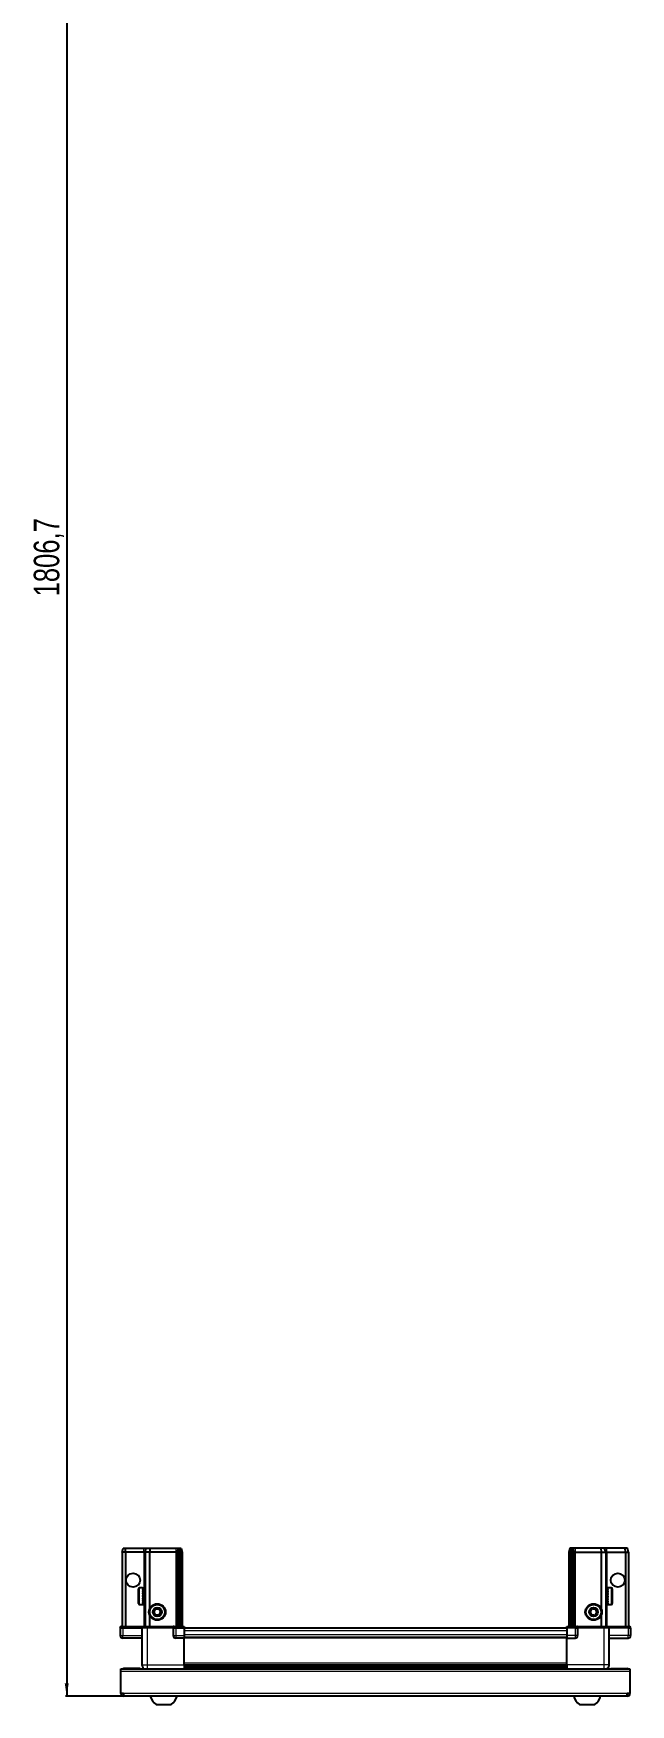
# Model space of a CAD drawing. Header units: millimetres. Extents: x 1021 to 4050, y -1087 to 1535.
# Drawn here: x 1077 to 1545, y -1087 to 224 of the extents above; entities that cross this region are included whole.
import ezdxf

# ---------------------------------------------------------------- set-up
doc = ezdxf.new("R2010")
doc.units = ezdxf.units.MM
doc.layers.add('FORMAT', color=7, linetype='Continuous')
doc.styles.add('SLDTEXTSTYLE0', font='TXT', dxfattribs={"width": 0.75})
doc.dimstyles.new('SLDDIMSTYLE0', dxfattribs={"dimtxt": 20, "dimasz": 10, "dimexe": 0, "dimexo": 0.0625, "dimgap": 5, "dimtad": 2, "dimdec": 1, "dimrnd": 1e-09, "dimzin": 12, "dimdsep": 46, "dimtxsty": 'SLDTEXTSTYLE0', "dimsah": 1, "dimcen": 0.09, "dimadec": 0, "dimazin": 3, "dimtfac": 1, "dimtofl": 0, "dimtmove": 0, "dimatfit": 3, "dimfxl": 0, "dimfrac": 2, "dimtolj": 1, "dimtzin": 12, "dimarcsym": 0})

# ---------------------------------------------------------------- blocks, each defined once
blk = doc.blocks.new('_D_8')
at = {"layer": 'FORMAT'}
for p, q in [((1146.7, 726.3), (1101.6, 726.3)), ((1102.6, 726.3), (1102.6, -1080.4)), ((1147.2, -1080.4), (1101.6, -1080.4))]:
    blk.add_line(p, q, dxfattribs=at)
for points in [[(1102.6, 726.3), (1101.1, 716.3), (1104.2, 716.3)], [(1102.6, -1080.4), (1104.2, -1070.4), (1101.1, -1070.4)]]:
    blk.add_solid(points, dxfattribs=at)
at = {"layer": 'FORMAT', "insert": (1076.8, -217.7), "char_height": 20, "attachment_point": 1, "rotation": 90, "style": 'SLDTEXTSTYLE0'}
blk.add_mtext('1806,7', dxfattribs=at)

msp = doc.modelspace()

# ---------------------------------------------------------------- linework, layer by layer
at = {"color": 7, "linetype": 'Continuous', "lineweight": 25}
for p, q in [((1146.13, -967.43), (1146.93, -964.43)), ((1146.13, -967.43), (1146.13, -1025.73)), ((1148.63, -967.43), (1146.13, -967.43)), ((1146.93, -964.43), (1148.78, -964.43)), ((1148.63, -967.43), (1148.78, -964.43)), ((1163.13, -967.43), (1148.63, -967.43)), ((1148.63, -967.43), (1148.63, -1025.73)), ((1148.78, -964.43), (1163.13, -964.43)), ((1163.13, -964.43), (1164.93, -964.43)), ((1164.13, -967.43), (1163.13, -967.43)), ((1164.13, -967.43), (1164.93, -964.43)), ((1167.63, -967.43), (1164.13, -967.43)), ((1164.13, -967.43), (1164.13, -1025.73)), ((1164.93, -964.43), (1167.96, -964.43)), ((1167.96, -964.43), (1167.63, -967.43)), ((1167.63, -967.43), (1167.63, -1011.93)), ((1188.13, -967.43), (1167.63, -967.43)), ((1167.96, -964.43), (1188.13, -964.43)), ((1188.13, -964.43), (1189.93, -964.43)), ((1189.13, -967.43), (1188.13, -967.43)), ((1189.93, -964.43), (1189.13, -967.43)), ((1190.13, -967.43), (1189.13, -967.43)), ((1189.13, -967.43), (1189.13, -1025.73)), ((1189.93, -964.43), (1190.67, -964.43)), ((1190.67, -964.43), (1190.13, -967.43)), ((1191.63, -967.43), (1190.13, -967.43)), ((1190.13, -967.43), (1190.13, -1025.73)), ((1190.67, -964.43), (1191.17, -964.43)), ((1191.17, -964.43), (1191.63, -967.43)), ((1191.17, -964.43), (1192.33, -964.43)), ((1193.13, -967.43), (1191.63, -967.43)), ((1191.63, -967.43), (1191.63, -1025.73)), ((1192.33, -964.43), (1193.13, -967.43)), ((1193.13, -967.43), (1193.13, -1025.73)), ((1496.93, -964.43), (1496.13, -967.43)), ((1496.13, -967.43), (1497.63, -967.43)), ((1496.13, -967.43), (1496.13, -1025.73)), ((1498.08, -964.43), (1496.93, -964.43)), ((1498.08, -964.43), (1497.63, -967.43)), ((1497.63, -967.43), (1499.13, -967.43)), ((1497.63, -967.43), (1497.63, -1025.73)), ((1498.58, -964.43), (1498.08, -964.43)), ((1498.58, -964.43), (1499.13, -967.43)), ((1499.33, -964.43), (1498.58, -964.43)), ((1499.13, -967.43), (1500.13, -967.43)), ((1499.13, -967.43), (1499.13, -1025.73)), ((1499.33, -964.43), (1500.13, -967.43)), ((1501.13, -964.43), (1499.33, -964.43)), ((1500.13, -967.43), (1500.13, -1025.73)), ((1500.13, -967.43), (1501.13, -967.43)), ((1521.3, -964.43), (1501.13, -964.43)), ((1501.13, -967.43), (1521.63, -967.43)), ((1521.3, -964.43), (1521.63, -967.43)), ((1524.33, -964.43), (1521.3, -964.43)), ((1521.63, -967.43), (1521.63, -1011.93)), ((1521.63, -967.43), (1525.13, -967.43)), ((1525.13, -967.43), (1524.33, -964.43)), ((1526.13, -964.43), (1524.33, -964.43)), ((1525.13, -967.43), (1525.13, -1025.73)), ((1525.13, -967.43), (1526.13, -967.43)), ((1540.47, -964.43), (1526.13, -964.43)), ((1526.13, -967.43), (1540.63, -967.43)), ((1540.63, -967.43), (1540.47, -964.43)), ((1542.33, -964.43), (1540.47, -964.43)), ((1540.63, -967.43), (1540.63, -1025.73)), ((1540.63, -967.43), (1543.13, -967.43)), ((1543.13, -967.43), (1542.33, -964.43)), ((1543.13, -967.43), (1543.13, -1025.73)), ((1158.93, -1007.63), (1158.93, -996.23)), ((1162.13, -995.43), (1159.73, -995.43)), ((1162.13, -995.43), (1162.13, -995.43)), ((1162.13, -995.43), (1162.63, -995.43)), ((1162.13, -995.62), (1162.63, -995.62)), ((1162.13, -995.62), (1162.13, -995.84)), ((1162.13, -995.84), (1162.63, -995.84)), ((1162.63, -995.62), (1162.63, -995.43)), ((1162.63, -995.84), (1162.63, -995.62)), ((1162.63, -996.41), (1162.63, -995.84)), ((1529.53, -995.43), (1526.63, -995.43)), ((1527.13, -995.43), (1526.63, -995.43)), ((1526.63, -995.43), (1526.63, -995.47)), ((1526.63, -995.47), (1526.63, -995.76)), ((1527.13, -995.47), (1526.63, -995.47)), ((1527.13, -995.76), (1526.63, -995.76)), ((1526.63, -995.76), (1526.63, -996.03)), ((1527.13, -996.03), (1526.63, -996.03)), ((1526.63, -996.03), (1526.63, -996.7)), ((1527.13, -995.47), (1527.13, -995.43)), ((1527.13, -996.03), (1527.13, -995.76)), ((1530.33, -996.23), (1530.33, -1007.63)), ((1159.73, -1008.43), (1162.13, -1008.43)), ((1162.13, -996.41), (1162.63, -996.41)), ((1162.13, -996.41), (1162.13, -996.84)), ((1162.13, -996.84), (1162.63, -996.84)), ((1162.13, -997.75), (1162.63, -997.75)), ((1162.13, -997.75), (1162.13, -998.34)), ((1162.13, -998.34), (1162.63, -998.34)), ((1162.13, -999.49), (1162.63, -999.49)), ((1162.13, -999.49), (1162.13, -1000.19)), ((1162.13, -1000.19), (1162.63, -1000.19)), ((1162.13, -1001.47), (1162.63, -1001.47)), ((1162.13, -1001.47), (1162.13, -1002.21)), ((1162.13, -1001.62), (1162.63, -1001.62)), ((1162.13, -1002.12), (1162.63, -1002.12)), ((1162.13, -1002.21), (1162.63, -1002.21)), ((1162.13, -1003.5), (1162.63, -1003.5)), ((1162.13, -1003.5), (1162.13, -1004.21)), ((1162.13, -1004.21), (1162.63, -1004.21)), ((1162.13, -1005.37), (1162.63, -1005.37)), ((1162.13, -1005.37), (1162.13, -1005.97)), ((1162.13, -1005.97), (1162.63, -1005.97)), ((1162.13, -1006.91), (1162.63, -1006.91)), ((1162.13, -1006.91), (1162.13, -1007.35)), ((1162.13, -1007.35), (1162.63, -1007.35)), ((1162.13, -1007.95), (1162.63, -1007.95)), ((1162.13, -1007.95), (1162.13, -1008.19)), ((1162.13, -1008.19), (1162.63, -1008.19)), ((1162.13, -1008.41), (1162.63, -1008.41)), ((1162.13, -1008.41), (1162.13, -1008.43)), ((1162.13, -1008.42), (1162.63, -1008.42)), ((1162.63, -996.84), (1162.63, -996.41)), ((1162.63, -997.75), (1162.63, -996.84)), ((1162.73, -997.53), (1162.63, -997.53)), ((1162.63, -998.34), (1162.63, -997.75)), ((1162.63, -999.49), (1162.63, -998.34)), ((1162.63, -1000.19), (1162.63, -999.49)), ((1162.63, -1001.47), (1162.63, -1000.19)), ((1162.63, -1001.62), (1162.63, -1001.47)), ((1162.63, -1002.21), (1162.63, -1002.12)), ((1162.63, -1003.5), (1162.63, -1002.21)), ((1162.63, -1004.21), (1162.63, -1003.5)), ((1162.63, -1005.37), (1162.63, -1004.21)), ((1162.63, -1005.97), (1162.63, -1005.37)), ((1162.63, -1006.91), (1162.63, -1005.97)), ((1162.63, -1006.33), (1162.73, -1006.33)), ((1162.63, -1007.35), (1162.63, -1006.91)), ((1162.63, -1007.95), (1162.63, -1007.35)), ((1162.63, -1008.19), (1162.63, -1007.95)), ((1162.63, -1008.41), (1162.63, -1008.19)), ((1162.63, -1008.42), (1162.63, -1008.41)), ((1162.73, -1006.33), (1162.73, -997.53)), ((1163.61, -998.62), (1163.13, -997.93)), ((1163.13, -1005.93), (1163.13, -997.93)), ((1163.13, -1005.93), (1163.61, -1005.24)), ((1164.1, -997.93), (1163.61, -998.62)), ((1163.61, -1005.24), (1163.61, -998.62)), ((1163.61, -1005.24), (1164.1, -1005.93)), ((1164.13, -997.93), (1164.1, -997.93)), ((1164.1, -1005.93), (1164.1, -997.93)), ((1164.1, -1005.93), (1164.13, -1005.93)), ((1525.16, -997.93), (1525.13, -997.93)), ((1525.13, -1005.93), (1525.16, -1005.93)), ((1525.65, -998.62), (1525.16, -997.93)), ((1525.16, -997.93), (1525.16, -1005.93)), ((1525.16, -1005.93), (1525.65, -1005.24)), ((1526.13, -997.93), (1525.65, -998.62)), ((1525.65, -998.62), (1525.65, -1005.24)), ((1525.65, -1005.24), (1526.13, -1005.93)), ((1526.13, -997.93), (1526.13, -1005.93)), ((1526.63, -997.53), (1526.53, -997.53)), ((1526.53, -997.53), (1526.53, -1006.33)), ((1526.53, -1006.33), (1526.63, -1006.33)), ((1527.13, -996.7), (1526.63, -996.7)), ((1526.63, -996.7), (1526.63, -997.17)), ((1526.63, -997.17), (1526.63, -998.15)), ((1527.13, -997.17), (1526.63, -997.17)), ((1527.13, -998.15), (1526.63, -998.15)), ((1526.63, -998.15), (1526.63, -998.77)), ((1526.63, -998.77), (1526.63, -999.97)), ((1527.13, -998.77), (1526.63, -998.77)), ((1527.13, -999.97), (1526.63, -999.97)), ((1526.63, -999.97), (1526.63, -1000.6)), ((1527.13, -1000.6), (1526.63, -1000.6)), ((1526.63, -1000.68), (1526.63, -1001.98)), ((1527.13, -1000.68), (1526.63, -1000.68)), ((1527.13, -1001.98), (1526.63, -1001.98)), ((1527.13, -1002.46), (1526.63, -1002.46)), ((1526.63, -1002.46), (1526.63, -1002.71)), ((1526.63, -1002.71), (1526.63, -1003.98)), ((1527.13, -1002.71), (1526.63, -1002.71)), ((1527.13, -1003.98), (1526.63, -1003.98)), ((1526.63, -1003.98), (1526.63, -1004.67)), ((1526.63, -1004.67), (1526.63, -1005.79)), ((1527.13, -1004.67), (1526.63, -1004.67)), ((1527.13, -1005.79), (1526.63, -1005.79)), ((1526.63, -1005.79), (1526.63, -1006.36)), ((1526.63, -1006.36), (1526.63, -1007.21)), ((1527.13, -1006.36), (1526.63, -1006.36)), ((1527.13, -1007.21), (1526.63, -1007.21)), ((1526.63, -1007.21), (1526.63, -1007.61)), ((1526.63, -1007.61), (1526.63, -1008.12)), ((1527.13, -1007.61), (1526.63, -1007.61)), ((1527.13, -1008.12), (1526.63, -1008.12)), ((1526.63, -1008.12), (1526.63, -1008.31)), ((1526.63, -1008.31), (1526.63, -1008.43)), ((1527.13, -1008.31), (1526.63, -1008.31)), ((1526.63, -1008.43), (1529.53, -1008.43)), ((1527.13, -997.17), (1527.13, -996.7)), ((1527.13, -998.77), (1527.13, -998.15)), ((1527.13, -1000.68), (1527.13, -999.97)), ((1527.13, -1002.71), (1527.13, -1001.98)), ((1527.13, -1004.67), (1527.13, -1003.98)), ((1527.13, -1006.36), (1527.13, -1005.79)), ((1527.13, -1007.61), (1527.13, -1007.21)), ((1527.13, -1008.31), (1527.13, -1008.12)), ((1167.63, -1016.93), (1167.63, -1025.73)), ((1521.63, -1016.93), (1521.63, -1025.73)), ((1145.13, -1025.73), (1144.63, -1026.59)), ((1144.63, -1026.93), (1144.63, -1026.59)), ((1144.63, -1026.93), (1146.63, -1026.93)), ((1144.63, -1026.93), (1144.63, -1032.93)), ((1146.63, -1025.73), (1145.13, -1025.73)), ((1146.63, -1025.73), (1161.43, -1025.73)), ((1161.43, -1026.93), (1146.63, -1026.93)), ((1146.63, -1026.93), (1161.43, -1026.93)), ((1161.63, -1034.93), (1146.63, -1034.93)), ((1161.43, -1025.73), (1161.63, -1025.73)), ((1161.63, -1026.93), (1161.43, -1026.93)), ((1161.63, -1026.93), (1161.63, -1025.73)), ((1161.63, -1025.73), (1165.63, -1025.73)), ((1165.63, -1026.93), (1161.63, -1026.93)), ((1161.63, -1026.93), (1161.63, -1055.93)), ((1165.63, -1025.73), (1185.93, -1025.73)), ((1185.93, -1026.93), (1165.63, -1026.93)), ((1185.93, -1025.73), (1186.13, -1025.73)), ((1186.13, -1026.93), (1185.93, -1026.93)), ((1186.13, -1026.93), (1186.13, -1025.73)), ((1186.81, -1025.73), (1186.13, -1025.73)), ((1186.13, -1026.93), (1188.13, -1026.93)), ((1186.13, -1026.93), (1186.13, -1032.93)), ((1186.81, -1025.73), (1194.63, -1025.73)), ((1194.63, -1026.59), (1188.13, -1026.59)), ((1194.63, -1026.93), (1188.13, -1026.93)), ((1188.13, -1026.93), (1194.63, -1026.93)), ((1194.63, -1034.93), (1188.13, -1034.93)), ((1194.63, -1025.73), (1194.63, -1026.59)), ((1194.63, -1026.59), (1194.63, -1026.59)), ((1194.63, -1026.93), (1194.63, -1026.59)), ((1194.63, -1026.93), (1194.63, -1026.93)), ((1194.63, -1026.93), (1194.63, -1032.93)), ((1494.63, -1027.08), (1194.63, -1027.08)), ((1194.63, -1032.93), (1194.63, -1034.93)), ((1494.63, -1034.28), (1194.63, -1034.28)), ((1194.63, -1055.93), (1194.63, -1034.93)), ((1494.63, -1026.59), (1494.63, -1025.73)), ((1494.63, -1025.73), (1502.45, -1025.73)), ((1501.13, -1026.59), (1494.63, -1026.59)), ((1494.63, -1026.93), (1494.63, -1026.59)), ((1501.13, -1026.93), (1494.63, -1026.93)), ((1494.63, -1026.93), (1494.63, -1032.93)), ((1494.63, -1032.93), (1494.63, -1034.93)), ((1494.63, -1034.93), (1501.13, -1034.93)), ((1494.63, -1055.93), (1494.63, -1034.93)), ((1501.13, -1026.93), (1503.13, -1026.93)), ((1503.13, -1026.93), (1501.13, -1026.93)), ((1503.13, -1025.73), (1502.45, -1025.73)), ((1503.13, -1026.93), (1503.13, -1025.73)), ((1503.13, -1025.73), (1503.33, -1025.73)), ((1503.33, -1026.93), (1503.13, -1026.93)), ((1503.13, -1026.93), (1503.13, -1032.93)), ((1503.33, -1025.73), (1523.63, -1025.73)), ((1523.63, -1026.93), (1503.33, -1026.93)), ((1523.63, -1025.73), (1527.63, -1025.73)), ((1527.63, -1026.93), (1523.63, -1026.93)), ((1527.63, -1026.93), (1527.63, -1025.73)), ((1527.63, -1025.73), (1527.83, -1025.73)), ((1527.83, -1026.93), (1527.63, -1026.93)), ((1527.63, -1026.93), (1527.63, -1055.93)), ((1527.63, -1034.93), (1542.63, -1034.93)), ((1527.83, -1025.73), (1542.63, -1025.73)), ((1542.63, -1026.93), (1527.83, -1026.93)), ((1544.13, -1025.73), (1542.63, -1025.73)), ((1542.63, -1026.93), (1544.63, -1026.93)), ((1544.63, -1026.59), (1544.13, -1025.73)), ((1544.63, -1026.59), (1544.13, -1025.73)), ((1544.63, -1026.93), (1544.63, -1026.59)), ((1544.63, -1026.93), (1544.63, -1026.59)), ((1544.63, -1026.93), (1544.63, -1026.93)), ((1544.63, -1026.93), (1544.63, -1032.93)), ((1145.13, -1058.93), (1544.13, -1058.93)), ((1145.13, -1061.03), (1145.13, -1058.93)), ((1145.13, -1078.33), (1145.13, -1061.03)), ((1160.13, -1058.83), (1147.23, -1058.83)), ((1160.13, -1058.83), (1160.13, -1058.93)), ((1194.63, -1056.95), (1494.63, -1056.95)), ((1194.63, -1056.99), (1494.63, -1056.99)), ((1218.51, -1058.78), (1194.63, -1058.78)), ((1213.13, -1058.93), (1213.13, -1058.78)), ((1213.17, -1058.93), (1213.17, -1058.78)), ((1213.44, -1058.93), (1213.44, -1058.78)), ((1213.7, -1058.93), (1213.7, -1058.78)), ((1214.35, -1058.93), (1214.35, -1058.78)), ((1214.82, -1058.93), (1214.82, -1058.78)), ((1215.78, -1058.93), (1215.78, -1058.78)), ((1216.4, -1058.93), (1216.4, -1058.78)), ((1217.59, -1058.93), (1217.59, -1058.78)), ((1218.25, -1058.93), (1218.25, -1058.78)), ((1218.3, -1058.93), (1218.3, -1058.78)), ((1219.6, -1058.78), (1218.51, -1058.78)), ((1219.6, -1058.93), (1219.6, -1058.78)), ((1219.6, -1058.78), (1219.6, -1058.78)), ((1220.33, -1058.78), (1219.6, -1058.78)), ((1219.61, -1058.93), (1219.61, -1058.78)), ((1220.11, -1058.93), (1220.11, -1058.78)), ((1220.33, -1058.93), (1220.33, -1058.78)), ((1220.75, -1058.78), (1220.33, -1058.78)), ((1220.33, -1058.78), (1220.33, -1058.78)), ((1468.51, -1058.78), (1220.75, -1058.78)), ((1221.61, -1058.93), (1221.61, -1058.78)), ((1222.3, -1058.93), (1222.3, -1058.78)), ((1223.42, -1058.93), (1223.42, -1058.78)), ((1224, -1058.93), (1224, -1058.78)), ((1224.87, -1058.93), (1224.87, -1058.78)), ((1225.27, -1058.93), (1225.27, -1058.78)), ((1225.8, -1058.93), (1225.8, -1058.78)), ((1225.99, -1058.93), (1225.99, -1058.78)), ((1226.13, -1058.93), (1226.13, -1058.78)), ((1463.13, -1058.93), (1463.13, -1058.78)), ((1463.3, -1058.93), (1463.3, -1058.78)), ((1463.51, -1058.93), (1463.51, -1058.78)), ((1464.07, -1058.93), (1464.07, -1058.78)), ((1464.49, -1058.93), (1464.49, -1058.78)), ((1465.39, -1058.93), (1465.39, -1058.78)), ((1465.97, -1058.93), (1465.97, -1058.78)), ((1467.12, -1058.93), (1467.12, -1058.78)), ((1467.81, -1058.93), (1467.81, -1058.78)), ((1469.09, -1058.78), (1468.51, -1058.78)), ((1469.09, -1058.93), (1469.09, -1058.78)), ((1469.1, -1058.78), (1469.09, -1058.78)), ((1469.83, -1058.78), (1469.1, -1058.78)), ((1469.27, -1058.93), (1469.27, -1058.78)), ((1469.77, -1058.93), (1469.77, -1058.78)), ((1469.83, -1058.93), (1469.83, -1058.78)), ((1470.75, -1058.78), (1469.83, -1058.78)), ((1469.83, -1058.78), (1469.83, -1058.78)), ((1494.63, -1058.78), (1470.75, -1058.78)), ((1471.12, -1058.93), (1471.12, -1058.78)), ((1471.83, -1058.93), (1471.83, -1058.78)), ((1473, -1058.93), (1473, -1058.78)), ((1473.61, -1058.93), (1473.61, -1058.78)), ((1474.55, -1058.93), (1474.55, -1058.78)), ((1475, -1058.93), (1475, -1058.78)), ((1475.62, -1058.93), (1475.62, -1058.78)), ((1475.87, -1058.93), (1475.87, -1058.78)), ((1476.11, -1058.93), (1476.11, -1058.78)), ((1476.13, -1058.93), (1476.13, -1058.78)), ((1529.13, -1058.83), (1529.13, -1058.93)), ((1529.13, -1058.83), (1542.03, -1058.83)), ((1544.13, -1058.93), (1544.13, -1061.03)), ((1544.13, -1061.03), (1544.13, -1078.33)), ((1147.23, -1078.33), (1145.13, -1078.33)), ((1147.23, -1078.33), (1147.23, -1080.43)), ((1542.03, -1080.43), (1147.23, -1080.43)), ((1172.63, -1087.03), (1184.63, -1087.03)), ((1504.63, -1087.03), (1516.63, -1087.03)), ((1544.13, -1078.33), (1542.03, -1078.33)), ((1542.03, -1080.43), (1542.03, -1078.33))]:
    msp.add_line(p, q, dxfattribs=at)
at = {"color": 8, "linetype": 'Continuous', "lineweight": 18}
for p, q in [((1163.13, -967.43), (1163.13, -964.43)), ((1163.13, -967.43), (1163.13, -997.93)), ((1188.13, -964.43), (1188.13, -967.43)), ((1188.13, -967.43), (1188.13, -1025.73)), ((1501.13, -964.43), (1501.13, -967.43)), ((1501.13, -967.43), (1501.13, -1025.73)), ((1526.13, -967.43), (1526.13, -964.43)), ((1526.13, -967.43), (1526.13, -997.93)), ((1159.73, -1008.43), (1159.73, -995.43)), ((1529.53, -995.43), (1529.53, -1008.43)), ((1163.13, -1005.93), (1163.13, -1025.73)), ((1526.13, -1005.93), (1526.13, -1025.73)), ((1144.63, -1032.93), (1146.63, -1032.93)), ((1146.63, -1026.93), (1146.63, -1025.73)), ((1146.63, -1026.93), (1146.63, -1032.93)), ((1146.63, -1032.93), (1161.63, -1032.93)), ((1146.63, -1034.93), (1146.63, -1032.93)), ((1161.43, -1026.93), (1161.43, -1025.73)), ((1165.63, -1026.93), (1165.63, -1025.73)), ((1165.63, -1026.93), (1165.63, -1055.93)), ((1185.93, -1026.93), (1185.93, -1025.73)), ((1186.13, -1032.93), (1188.13, -1032.93)), ((1188.13, -1026.93), (1188.13, -1026.59)), ((1188.13, -1026.93), (1188.13, -1032.93)), ((1188.13, -1032.93), (1194.63, -1032.93)), ((1188.13, -1032.93), (1188.13, -1034.93)), ((1194.63, -1026.93), (1194.63, -1026.59)), ((1494.63, -1029.08), (1194.63, -1029.08)), ((1494.63, -1032.28), (1194.63, -1032.28)), ((1494.63, -1034.93), (1194.63, -1034.93)), ((1501.13, -1032.93), (1494.63, -1032.93)), ((1501.13, -1026.93), (1501.13, -1026.59)), ((1501.13, -1026.93), (1501.13, -1032.93)), ((1501.13, -1032.93), (1501.13, -1034.93)), ((1503.13, -1032.93), (1501.13, -1032.93)), ((1503.33, -1025.73), (1503.33, -1026.93)), ((1523.63, -1026.93), (1523.63, -1025.73)), ((1523.63, -1026.93), (1523.63, -1055.93)), ((1542.63, -1032.93), (1527.63, -1032.93)), ((1527.83, -1025.73), (1527.83, -1026.93)), ((1542.63, -1026.93), (1542.63, -1025.73)), ((1542.63, -1026.93), (1542.63, -1032.93)), ((1542.63, -1034.93), (1542.63, -1032.93)), ((1544.63, -1032.93), (1542.63, -1032.93)), ((1544.13, -1061.03), (1145.13, -1061.03)), ((1147.23, -1058.93), (1147.23, -1058.83)), ((1165.63, -1055.93), (1194.63, -1055.93)), ((1194.63, -1054.33), (1494.63, -1054.33)), ((1494.63, -1055.74), (1194.63, -1055.74)), ((1194.63, -1058.19), (1494.63, -1058.19)), ((1523.63, -1055.93), (1494.63, -1055.93)), ((1542.03, -1058.93), (1542.03, -1058.83)), ((1542.03, -1078.33), (1147.23, -1078.33))]:
    msp.add_line(p, q, dxfattribs=at)
at = {"color": 7, "linetype": 'Continuous', "lineweight": 25, "flags": 128}
for points in [[(1147.23, -1058.83), (1146.82, -1058.87), (1146.59, -1058.93)], [(1542.67, -1058.93), (1542.44, -1058.87), (1542.03, -1058.83)]]:
    msp.add_lwpolyline(points, dxfattribs=at)
at = {"color": 7, "linetype": 'Continuous', "lineweight": 25}
for centre, radius in [((1154.63, -989.43), 5.5), ((1534.63, -989.43), 5.5), ((1173.63, -1014.43), 6.5), ((1515.63, -1014.43), 6.5), ((1173.63, -1014.43), 3.46), ((1515.63, -1014.43), 3.46)]:
    msp.add_circle(centre, radius, dxfattribs=at)
at = {"color": 8, "linetype": 'Continuous', "lineweight": 18}
for centre in [(1173.63, -1014.43), (1515.63, -1014.43)]:
    msp.add_circle(centre, 5.7, dxfattribs=at)
at = {"color": 7, "linetype": 'Continuous', "lineweight": 25}
for centre, radius, start, end in [((1159.73, -996.23), 0.8, 90, 180), ((1529.53, -996.23), 0.8, 360, 90), ((1159.73, -1007.63), 0.8, 180, 270), ((1163.13, -997.53), 0.4, 180, 270), ((1163.13, -1006.33), 0.4, 90, 180), ((1526.13, -997.53), 0.4, 270, 0), ((1526.13, -1006.33), 0.4, 360, 90), ((1529.53, -1007.63), 0.8, 270, 0), ((1173.63, -1014.43), 2.5, 147.37605, 207.37605), ((1173.63, -1014.43), 2.5, 207.37605, 267.37605), ((1173.63, -1014.43), 2.5, 87.37605, 147.37605), ((1173.63, -1014.43), 2.5, 267.37605, 327.37605), ((1173.63, -1014.43), 2.5, 27.37605, 87.37605), ((1173.63, -1014.43), 2.5, 327.37605, 27.37605), ((1515.63, -1014.43), 2.5, 134.67671, 194.67671), ((1515.63, -1014.43), 2.5, 194.67671, 254.67671), ((1515.63, -1014.43), 2.5, 74.67671, 134.67671), ((1515.63, -1014.43), 2.5, 254.67671, 314.67671), ((1515.63, -1014.43), 2.5, 14.67671, 74.67671), ((1515.63, -1014.43), 2.5, 314.67671, 14.67671), ((1146.63, -1032.93), 2, 180, 270), ((1188.13, -1032.93), 2, 180, 270), ((1501.13, -1032.93), 2, 270, 0), ((1542.63, -1032.93), 2, 270, 0), ((1147.23, -1078.33), 2.1, 180, 270), ((1147.23, -1078.33), 0.6, 180, 270), ((1179.65, -1077.4), 11.91, 194.70035, 233.8734), ((1177.6, -1077.4), 11.91, 306.1266, 345.29965), ((1511.65, -1077.4), 11.91, 194.70035, 233.8734), ((1509.6, -1077.4), 11.91, 306.1266, 345.29965), ((1542.03, -1078.33), 2.1, 270, 0), ((1542.03, -1078.33), 0.6, 270, 0)]:
    msp.add_arc(centre, radius, start, end, dxfattribs=at)
for centre, start_param, end_param in [((1188.13, -1023.13), 2.4188584, 3.1415927), ((1501.13, -1023.13), 3.1415927, 3.8643269)]:
    msp.add_ellipse(centre, major_axis=(0, 3.46), ratio=0.5773503, start_param=start_param, end_param=end_param, dxfattribs=at)
for points, knots in [([(1170.75, -1014.3), (1171.02, -1013.86), (1171.54, -1013.05), (1172.06, -1012.24), (1172.3, -1011.86)], [0, 0, 0, 0, 0.5346859, 1, 1, 1, 1]), ([(1172.07, -1016.86), (1172.02, -1016.75), (1171.74, -1016.22), (1171.28, -1015.33), (1170.9, -1014.6), (1170.75, -1014.3)], [0, 0, 0, 0, 0.1331247, 0.6370994, 1, 1, 1, 1]), ([(1174.96, -1016.99), (1174.44, -1016.97), (1173.48, -1016.92), (1172.52, -1016.88), (1172.07, -1016.86)], [0, 0, 0, 0, 0.53468586, 1, 1, 1, 1]), ([(1172.3, -1011.86), (1172.82, -1011.89), (1173.78, -1011.93), (1174.74, -1011.98), (1175.19, -1012)], [0, 0, 0, 0, 0.53468586, 1, 1, 1, 1]), ([(1176.51, -1014.56), (1176.23, -1014.99), (1175.71, -1015.81), (1175.2, -1016.61), (1174.96, -1016.99)], [0, 0, 0, 0, 0.5346859, 1, 1, 1, 1]), ([(1175.19, -1012), (1175.34, -1012.3), (1175.72, -1013.03), (1176.18, -1013.92), (1176.46, -1014.45), (1176.51, -1014.56)], [0, 0, 0, 0, 0.3629006, 0.8668753, 1, 1, 1, 1]), ([(1512.85, -1013.66), (1513.21, -1013.3), (1513.9, -1012.62), (1514.58, -1011.95), (1514.9, -1011.63)], [0, 0, 0, 0, 0.5346859, 1, 1, 1, 1]), ([(1513.58, -1016.46), (1513.49, -1016.12), (1513.28, -1015.33), (1513.03, -1014.36), (1512.88, -1013.79), (1512.85, -1013.66)], [0, 0, 0, 0, 0.36290056, 0.86687533, 1, 1, 1, 1]), ([(1516.36, -1017.22), (1515.86, -1017.08), (1514.93, -1016.83), (1514.01, -1016.57), (1513.58, -1016.46)], [0, 0, 0, 0, 0.53468586, 1, 1, 1, 1]), ([(1514.9, -1011.63), (1515.4, -1011.77), (1516.33, -1012.03), (1517.25, -1012.28), (1517.68, -1012.4)], [0, 0, 0, 0, 0.5346859, 1, 1, 1, 1]), ([(1518.41, -1015.19), (1518.05, -1015.55), (1517.36, -1016.23), (1516.68, -1016.91), (1516.36, -1017.22)], [0, 0, 0, 0, 0.5346859, 1, 1, 1, 1]), ([(1517.68, -1012.4), (1517.71, -1012.52), (1517.87, -1013.1), (1518.12, -1014.06), (1518.33, -1014.86), (1518.41, -1015.19)], [0, 0, 0, 0, 0.1331247, 0.6370994, 1, 1, 1, 1]), ([(1161.63, -1055.93), (1161.68, -1056.37), (1161.75, -1057.04), (1162.18, -1057.86), (1162.64, -1058.41), (1163.04, -1058.77), (1163.3, -1058.9), (1163.35, -1058.93)], [0, 0, 0, 0, 0.3630185, 0.5584377, 0.7580039, 0.9575702, 1, 1, 1, 1]), ([(1194.63, -1055.93), (1194.63, -1056.32), (1194.63, -1057.11), (1194.63, -1058.13), (1194.63, -1058.76), (1194.63, -1058.92), (1194.63, -1058.93)], [0, 0, 0, 0, 0.32552014, 0.65104028, 0.97656042, 1, 1, 1, 1]), ([(1494.63, -1055.93), (1494.63, -1056.32), (1494.63, -1057.11), (1494.63, -1058.13), (1494.63, -1058.76), (1494.63, -1058.92), (1494.63, -1058.93)], [0, 0, 0, 0, 0.32552014, 0.65104028, 0.97656042, 1, 1, 1, 1]), ([(1527.63, -1055.93), (1527.58, -1056.37), (1527.51, -1057.04), (1527.08, -1057.86), (1526.62, -1058.41), (1526.22, -1058.77), (1525.95, -1058.9), (1525.91, -1058.93)], [0, 0, 0, 0, 0.36301846, 0.55843766, 0.75800394, 0.95757021, 1, 1, 1, 1])]:
    msp.add_open_spline(points, degree=3, knots=knots, dxfattribs=at)
at = {"color": 8, "linetype": 'Continuous', "lineweight": 18}
for points in [[(1161.63, -1055.93), (1161.69, -1055.93), (1161.81, -1055.93), (1162.73, -1055.93), (1164.06, -1055.93), (1165.11, -1055.93), (1165.63, -1055.93)], [(1527.63, -1055.93), (1527.57, -1055.93), (1527.45, -1055.93), (1526.52, -1055.93), (1525.2, -1055.93), (1524.15, -1055.93), (1523.63, -1055.93)]]:
    msp.add_open_spline(points, degree=3, dxfattribs=at)
for points, knots in [([(1165.63, -1055.93), (1165.63, -1056.37), (1165.63, -1057.04), (1165.63, -1057.86), (1165.63, -1058.41), (1165.63, -1058.77), (1165.63, -1058.9), (1165.63, -1058.93)], [0, 0, 0, 0, 0.36301846, 0.55843766, 0.75800394, 0.95757021, 1, 1, 1, 1]), ([(1523.63, -1055.93), (1523.63, -1056.37), (1523.63, -1057.04), (1523.63, -1057.86), (1523.63, -1058.41), (1523.63, -1058.77), (1523.63, -1058.9), (1523.63, -1058.93)], [0, 0, 0, 0, 0.3630185, 0.5584377, 0.7580039, 0.9575702, 1, 1, 1, 1])]:
    msp.add_open_spline(points, degree=3, knots=knots, dxfattribs=at)

# ---------------------------------------------------------------- dimensions: what is measured, and where the dimension line sits
at = {"layer": 'FORMAT'}
dim = msp.add_linear_dim(base=(1102.63, -1080.43), p1=(1146.73, 726.27), p2=(1147.23, -1080.43), angle=90, dimstyle='SLDDIMSTYLE0', dxfattribs=at)
dim.commit()
dim.dimension.update_dxf_attribs({"geometry": '_D_8', "text_midpoint": (1102.63, -177.08), "dimtype": 160})

doc.saveas('drawing.dxf')
